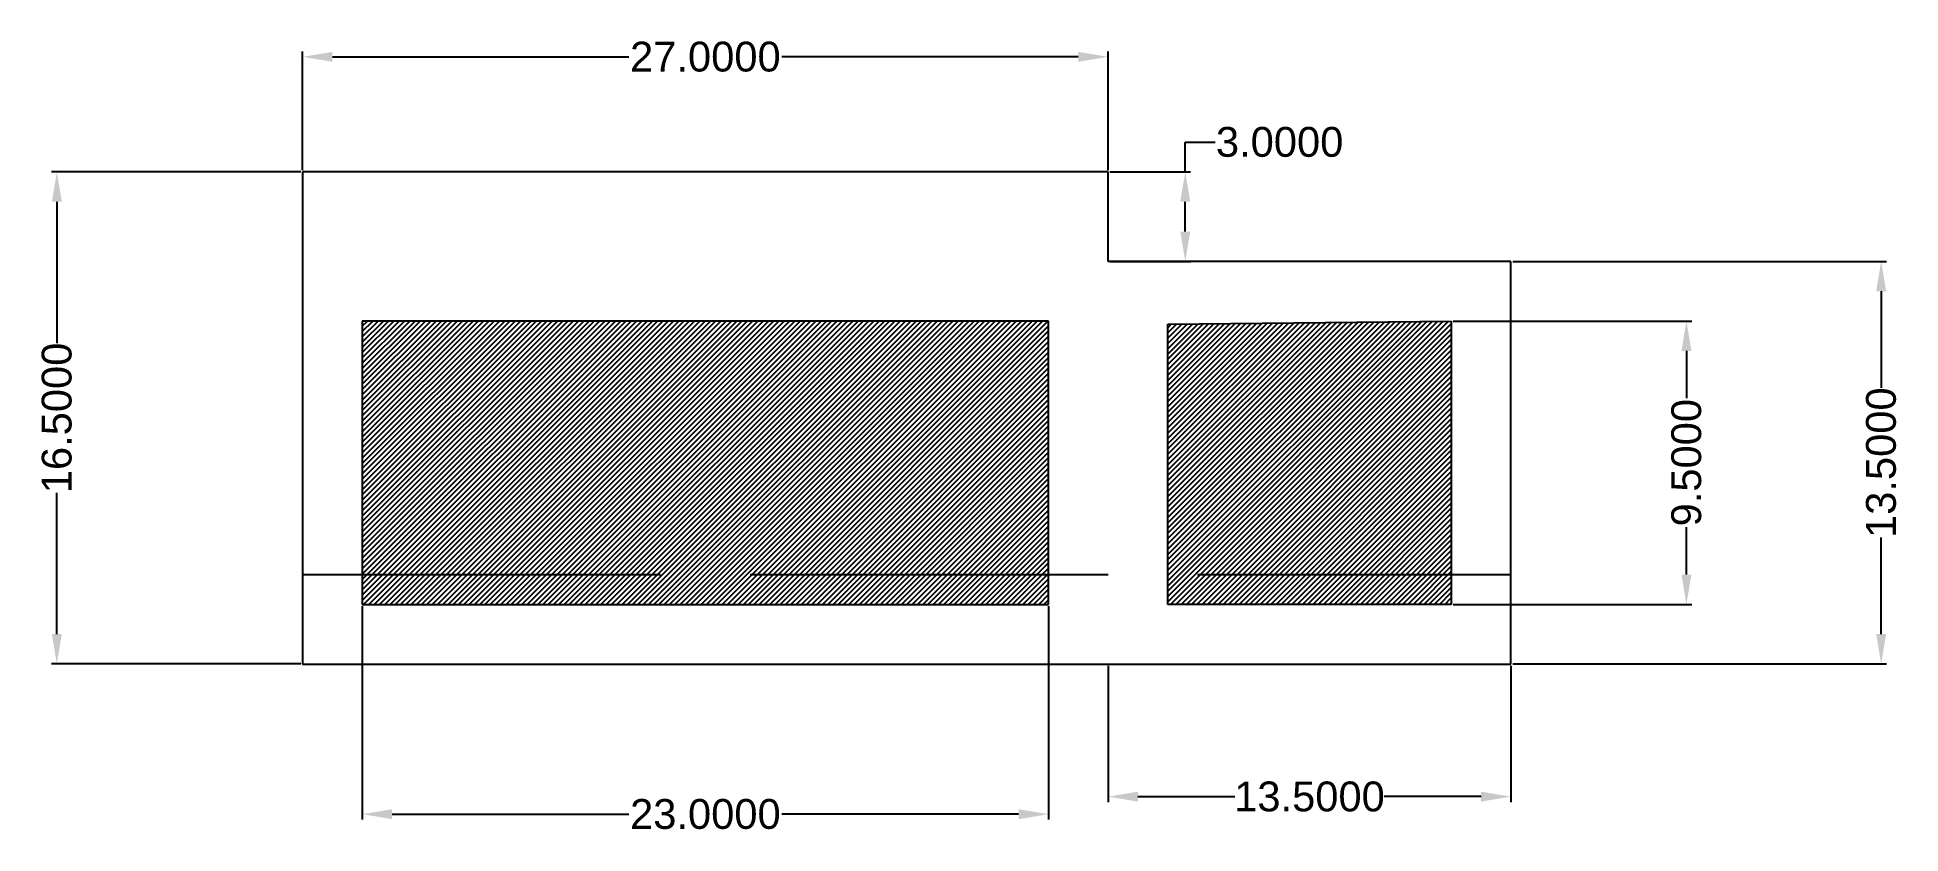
# Model space of a CAD drawing. Header units: inches. Extents: x -9.4 to 53.1, y -21.3 to 5.4.
import ezdxf

# ---------------------------------------------------------------- set-up
doc = ezdxf.new("R2010")
doc.units = ezdxf.units.IN
doc.header["$MEASUREMENT"] = 0
doc.linetypes.add('ACAD_ISO02W100', pattern=[15, 12, -3])
doc.styles.get("Standard").update_dxf_attribs({"font": 'arial.ttf'})
doc.dimstyles.get("Standard").update_dxf_attribs({"dimtxt": 1, "dimasz": 1, "dimexe": 0.18, "dimexo": 0.0625, "dimgap": 0.09, "dimtad": 0, "dimtoh": 1, "dimdec": 4, "dimzin": 0, "dimdsep": 46, "dimtxsty": 'Standard', "dimcen": 1, "dimclrd": 4, "dimclre": 4, "dimclrt": 4, "dimadec": 0, "dimazin": 0, "dimtfac": 1, "dimtdec": 4, "dimtofl": 0, "dimtmove": 0, "dimatfit": 3, "dimfxl": 1, "dimtolj": 1, "dimtzin": 0, "dimarcsym": 0})

# ---------------------------------------------------------------- blocks, each defined once
blk = doc.blocks.new('*D3')
at = {"color": 4, "lineweight": -2, "transparency": 16777216}
for p, q in [((-0.551, 0.855), (-8.907, 0.855)), ((-8.727, -0.145), (-8.727, -4.89)), ((-8.727, -14.645), (-8.727, -9.901)), ((-0.551, -15.645), (-8.907, -15.645))]:
    blk.add_line(p, q, dxfattribs=at)
at = {"color": 4, "transparency": 16777216}
for points in [[(-8.893, -0.145), (-8.56, -0.145), (-8.727, 0.855)], [(-8.893, -14.645), (-8.56, -14.645), (-8.727, -15.645)]]:
    blk.add_solid(points, dxfattribs=at)
at = {"layer": 'Defpoints', "color": 0, "transparency": 16777216}
for p in [(-0.488, 0.855), (-8.727, -15.645), (-0.488, -15.645)]:
    blk.add_point(p, dxfattribs=at)
at = {"color": 4, "transparency": 16777216, "insert": (-8.727, -7.395), "char_height": 1, "attachment_point": 5, "rotation": 90}
blk.add_mtext('\\A1;16.5000', dxfattribs=at)
blk = doc.blocks.new('*D4')
at = {"color": 4, "lineweight": -2, "transparency": 16777216}
for p, q in [((29.098, 0.855), (29.098, 1.855)), ((29.098, 1.855), (30.098, 1.855)), ((26.574, 0.855), (29.278, 0.855)), ((29.098, -1.145), (29.098, -0.145)), ((26.574, -2.145), (29.278, -2.145))]:
    blk.add_line(p, q, dxfattribs=at)
at = {"color": 4, "transparency": 16777216}
for points in [[(28.931, -0.145), (29.264, -0.145), (29.098, 0.855)], [(28.931, -1.145), (29.264, -1.145), (29.098, -2.145)]]:
    blk.add_solid(points, dxfattribs=at)
at = {"layer": 'Defpoints', "color": 0, "transparency": 16777216}
for p in [(26.512, 0.855), (29.098, 0.855), (26.512, -2.145)]:
    blk.add_point(p, dxfattribs=at)
at = {"color": 4, "transparency": 16777216, "insert": (32.261, 1.855), "char_height": 1, "attachment_point": 5}
blk.add_mtext('\\A1;3.0000', dxfattribs=at)
blk = doc.blocks.new('*D5')
at = {"color": 4, "lineweight": -2, "transparency": 16777216}
for p, q in [((-0.488, 0.917), (-0.488, 4.894)), ((0.512, 4.714), (10.451, 4.714)), ((25.512, 4.714), (15.573, 4.714)), ((26.512, 0.917), (26.512, 4.894))]:
    blk.add_line(p, q, dxfattribs=at)
at = {"color": 4, "transparency": 16777216}
for points in [[(0.512, 4.88), (0.512, 4.547), (-0.488, 4.714)], [(25.512, 4.88), (25.512, 4.547), (26.512, 4.714)]]:
    blk.add_solid(points, dxfattribs=at)
at = {"layer": 'Defpoints', "color": 0, "transparency": 16777216}
for p in [(-0.488, 4.714), (-0.488, 0.855), (26.512, 0.855)]:
    blk.add_point(p, dxfattribs=at)
at = {"color": 4, "transparency": 16777216, "insert": (13.012, 4.714), "char_height": 1, "attachment_point": 5}
blk.add_mtext('\\A1;27.0000', dxfattribs=at)
blk = doc.blocks.new('*D6')
at = {"color": 4, "lineweight": -2, "transparency": 16777216}
for p, q in [((1.512, -13.708), (1.512, -20.861)), ((24.512, -13.708), (24.512, -20.861)), ((2.512, -20.681), (10.451, -20.681)), ((23.512, -20.681), (15.573, -20.681))]:
    blk.add_line(p, q, dxfattribs=at)
at = {"color": 4, "transparency": 16777216}
for points in [[(2.512, -20.514), (2.512, -20.848), (1.512, -20.681)], [(23.512, -20.514), (23.512, -20.848), (24.512, -20.681)]]:
    blk.add_solid(points, dxfattribs=at)
at = {"layer": 'Defpoints', "color": 0, "transparency": 16777216}
for p in [(1.512, -13.645), (24.512, -13.645), (24.512, -20.681)]:
    blk.add_point(p, dxfattribs=at)
at = {"color": 4, "transparency": 16777216, "insert": (13.012, -20.681), "char_height": 1, "attachment_point": 5}
blk.add_mtext('\\A1;23.0000', dxfattribs=at)
blk = doc.blocks.new('*D7')
at = {"color": 4, "lineweight": -2, "transparency": 16777216}
for p, q in [((38.074, -4.145), (46.077, -4.145)), ((45.897, -5.145), (45.897, -6.731)), ((45.897, -12.645), (45.897, -11.059)), ((38.074, -13.645), (46.077, -13.645))]:
    blk.add_line(p, q, dxfattribs=at)
at = {"color": 4, "transparency": 16777216}
for points in [[(45.73, -5.145), (46.063, -5.145), (45.897, -4.145)], [(45.73, -12.645), (46.063, -12.645), (45.897, -13.645)]]:
    blk.add_solid(points, dxfattribs=at)
at = {"layer": 'Defpoints', "color": 0, "transparency": 16777216}
for p in [(38.012, -4.145), (38.012, -13.645), (45.897, -13.645)]:
    blk.add_point(p, dxfattribs=at)
at = {"color": 4, "transparency": 16777216, "insert": (45.897, -8.895), "char_height": 1, "attachment_point": 5, "rotation": 90}
blk.add_mtext('\\A1;9.5000', dxfattribs=at)
blk = doc.blocks.new('*D8')
at = {"color": 4, "lineweight": -2, "transparency": 16777216}
for p, q in [((26.512, -15.708), (26.512, -20.273)), ((40.012, -15.708), (40.012, -20.273)), ((27.512, -20.093), (30.756, -20.093)), ((39.012, -20.093), (35.767, -20.093))]:
    blk.add_line(p, q, dxfattribs=at)
at = {"color": 4, "transparency": 16777216}
for points in [[(27.512, -19.926), (27.512, -20.26), (26.512, -20.093)], [(39.012, -19.926), (39.012, -20.26), (40.012, -20.093)]]:
    blk.add_solid(points, dxfattribs=at)
at = {"layer": 'Defpoints', "color": 0, "transparency": 16777216}
for p in [(26.512, -15.645), (40.012, -15.645), (40.012, -20.093)]:
    blk.add_point(p, dxfattribs=at)
at = {"color": 4, "transparency": 16777216, "insert": (33.262, -20.093), "char_height": 1, "attachment_point": 5}
blk.add_mtext('\\A1;13.5000', dxfattribs=at)
blk = doc.blocks.new('*D9')
at = {"color": 4, "lineweight": -2, "transparency": 16777216}
for p, q in [((40.074, -2.145), (52.604, -2.145)), ((52.424, -3.145), (52.424, -6.39)), ((52.424, -14.645), (52.424, -11.401)), ((40.074, -15.645), (52.604, -15.645))]:
    blk.add_line(p, q, dxfattribs=at)
at = {"color": 4, "transparency": 16777216}
for points in [[(52.257, -3.145), (52.591, -3.145), (52.424, -2.145)], [(52.257, -14.645), (52.591, -14.645), (52.424, -15.645)]]:
    blk.add_solid(points, dxfattribs=at)
at = {"layer": 'Defpoints', "color": 0, "transparency": 16777216}
for p in [(40.012, -2.145), (52.424, -2.145), (40.012, -15.645)]:
    blk.add_point(p, dxfattribs=at)
at = {"color": 4, "transparency": 16777216, "insert": (52.424, -8.895), "char_height": 1, "attachment_point": 5, "rotation": 90}
blk.add_mtext('\\A1;13.5000', dxfattribs=at)

msp = doc.modelspace()

# ---------------------------------------------------------------- hatches: boundary and pattern name
h = msp.add_hatch()
h.set_pattern_fill('ANSI31', color=256)
h.paths.add_polyline_path([(24.51188, -4.14548), (1.51188, -4.14548), (1.51188, -13.64548), (24.51188, -13.64548)])
h = msp.add_hatch()
h.set_pattern_fill('ANSI31', color=256)
h.paths.add_polyline_path([(38.01188, -4.14548), (28.51188, -4.24548), (28.51188, -13.64548), (38.01188, -13.64548)])

# ---------------------------------------------------------------- linework, layer by layer
for p, q in [((-0.48812, 0.85452), (-0.48812, -15.64548)), ((26.51188, 0.85452), (-0.48812, 0.85452)), ((26.51188, -2.14548), (26.51188, 0.85452)), ((40.01188, -2.14548), (26.51188, -2.14548)), ((40.01188, -15.64548), (40.01188, -2.14548)), ((24.51188, -4.14548), (1.51188, -4.14548)), ((1.51188, -4.14548), (1.51188, -13.64548)), ((24.51188, -13.64548), (24.51188, -4.14548)), ((28.51188, -4.24548), (38.01188, -4.14548)), ((28.51188, -13.64548), (28.51188, -4.24548)), ((38.01188, -4.14548), (38.01188, -13.64548)), ((1.51188, -13.64548), (24.51188, -13.64548)), ((38.01188, -13.64548), (28.51188, -13.64548)), ((-0.48812, -15.64548), (26.51188, -15.64548)), ((26.51188, -15.64548), (40.01188, -15.64548))]:
    msp.add_line(p, q)
at = {"linetype": 'ACAD_ISO02W100'}
msp.add_line((-0.48812, -12.64548), (40.01188, -12.64548), dxfattribs=at)

# ---------------------------------------------------------------- dimensions: what is measured, and where the dimension line sits
for base, p1, p2, picture, middle in [((-0.48812, 4.71379), (26.51188, 0.85452), (-0.48812, 0.85452), '*D5', (13.01188, 4.71379)), ((24.51188, -20.68092), (1.51188, -13.64548), (24.51188, -13.64548), '*D6', (13.01188, -20.68092)), ((40.01188, -20.09302), (26.51188, -15.64548), (40.01188, -15.64548), '*D8', (33.26188, -20.09302))]:
    dim = msp.add_linear_dim(base=base, p1=p1, p2=p2, dimstyle='Standard')
    dim.commit()
    dim.dimension.update_dxf_attribs({"geometry": picture, "text_midpoint": middle})
for base, p1, p2, picture, middle in [((29.09762, 0.85452), (26.51188, -2.14548), (26.51188, 0.85452), '*D4', (32.26129, 1.85452)), ((-8.72682, -15.64548), (-0.48812, 0.85452), (-0.48812, -15.64548), '*D3', (-8.72682, -7.39548)), ((52.42406, -2.14548), (40.01188, -15.64548), (40.01188, -2.14548), '*D9', (52.42406, -8.89548)), ((45.89659, -13.64548), (38.01188, -4.14548), (38.01188, -13.64548), '*D7', (45.89659, -8.89548))]:
    dim = msp.add_linear_dim(base=base, p1=p1, p2=p2, angle=90, dimstyle='Standard')
    dim.commit()
    dim.dimension.update_dxf_attribs({"geometry": picture, "text_midpoint": middle})

doc.saveas('drawing.dxf')
